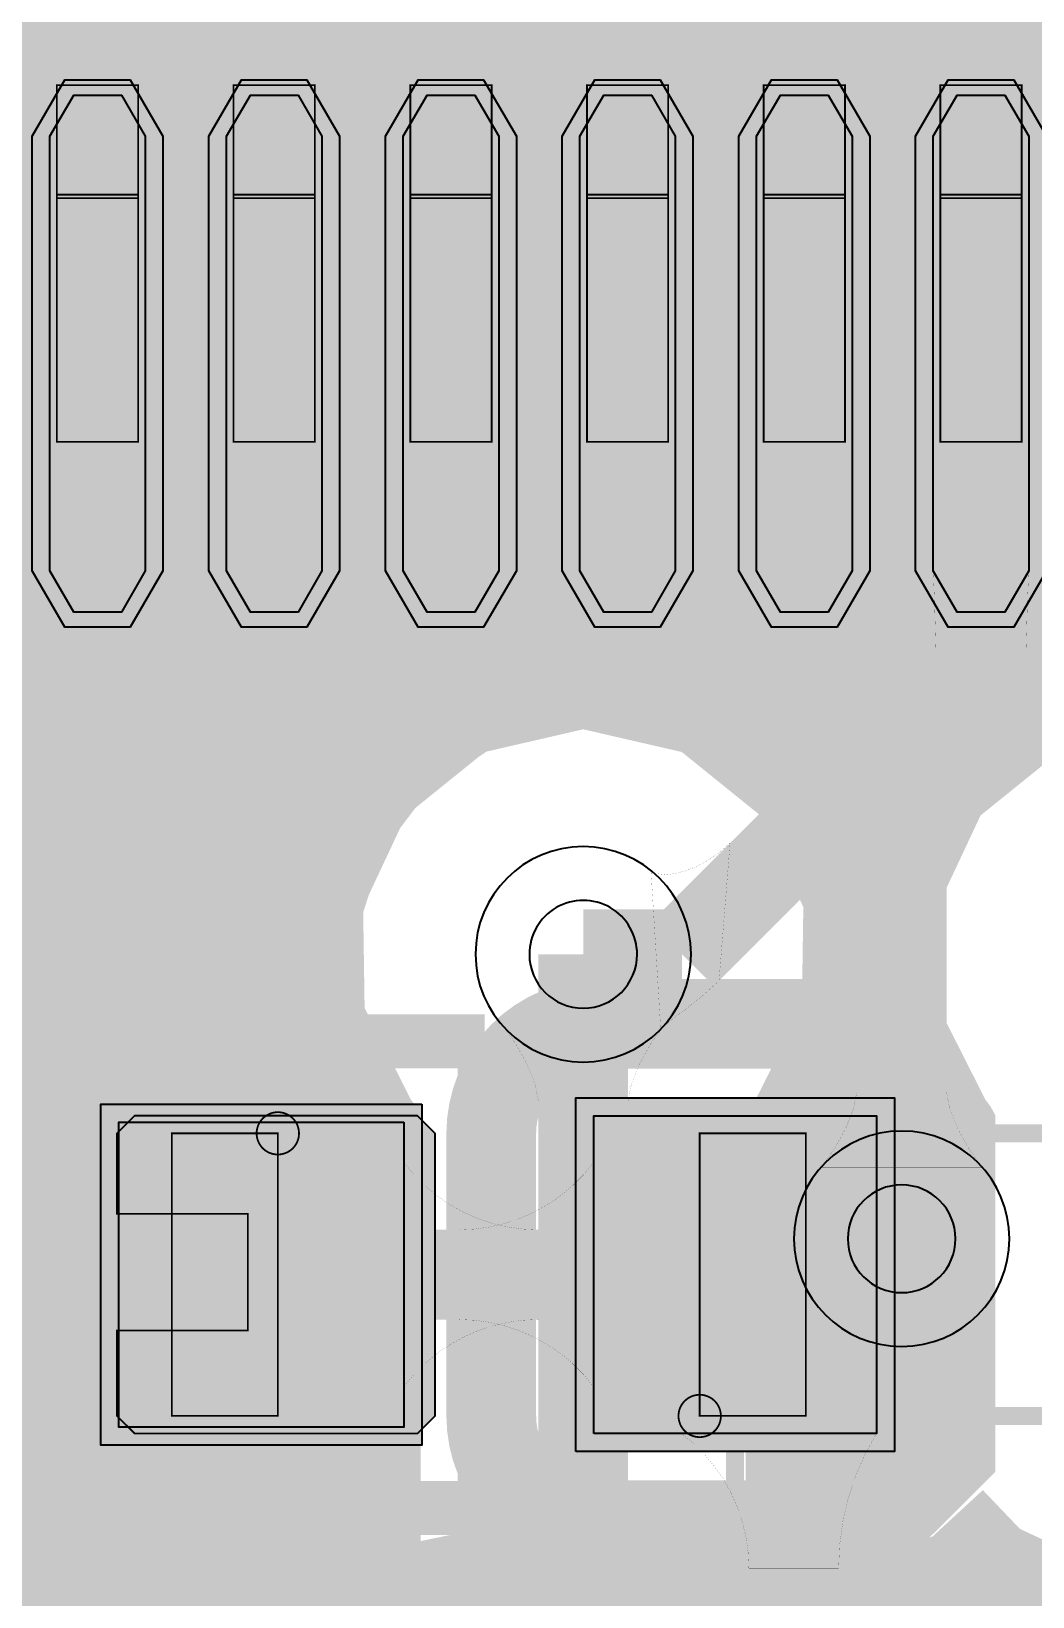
# Model space of a CAD drawing. Header units: millimetres. Extents: x -21.8 to 22.2, y -22.1 to 21.8.
# Drawn here: x -10.184 to -7.351, y -17.676 to -13.244 of the extents above; entities that cross this region are included whole.
import ezdxf

# ---------------------------------------------------------------- set-up
doc = ezdxf.new("R2010")
doc.units = ezdxf.units.MM
doc.header["$MEASUREMENT"] = 0
for name, color, linetype, true_color in [('Bottom-Layer', 7, 'Continuous', 0x0000ff), ('Component-Marking-Layer', 7, 'Continuous', 0x66ffcc), ('Component-Shape-Layer', 7, 'Continuous', 0x00cccc), ('Hole-Layer', 7, 'Continuous', 0x222222), ('Multi-Layer', 7, 'Continuous', 0xc0c0c0), ('Pin-Floating-Layer', 7, 'Continuous', 0xff99ff), ('Pin-Soldering-Layer', 7, 'Continuous', 0xcc9999), ('Top-Layer', 7, 'Continuous', 0xff0000), ('Top-Paste-Mask-Layer', 7, 'Continuous', 0x808080), ('Top-Silkscreen-Layer', 7, 'Continuous', 0xffcc00), ('Top-Solder-Mask-Layer', 7, 'Continuous', 0x800080)]:
    doc.layers.add(name, color=color, linetype=linetype, true_color=true_color)

msp = doc.modelspace()

# ---------------------------------------------------------------- hatches: boundary and pattern name
at = {"layer": 'Bottom-Layer'}
msp.add_hatch(color=256, dxfattribs=at).paths.add_polyline_path([(-20.44177454272112, -3.863837334382053), (-20.56856636380704, -4.069557370775284), (-20.651879603759205, -4.296396087304428), (-20.651879603759205, 0.3840855060443001), (-20.505077009382692, -0.0411673256476271), (-20.212868616146572, -0.38322759446007265), (-19.81577249696236, -0.5946646884301652), (-19.368850620898783, -0.6461604093542095), (-18.934073874416523, -0.5305742800134505), (-18.571729081309744, -0.26393365391516654), (-18.332059537411318, 0.11678866261644685), (-18.248298196596394, 0.558801117602235), (-18.332059537411318, 1.000813572588023), (-18.571729081309744, 1.3815358891196368), (-18.934073874416523, 1.6481765152179206), (-19.368850620898783, 1.7637626445586796), (-19.81577249696236, 1.7122669236346355), (-20.212868616146572, 1.5008298296645435), (-20.505077009382692, 1.1587695608520985), (-20.651879603759205, 0.7335167291601722), (-20.651879603759205, 2.92409058605446), (-20.505077009382692, 2.4988377543625333), (-20.212868616146572, 2.156777485550088), (-19.81577249696236, 1.9453403915799952), (-19.368850620898783, 1.8938446706559509), (-18.934073874416523, 2.00943079999671), (-18.571729081309744, 2.2760714260949935), (-18.332059537411318, 2.6567937426266073), (-18.248298196596394, 3.098806197612395), (-18.332059537411318, 3.5408186525981833), (-18.571729081309744, 3.921540969129797), (-18.934073874416523, 4.188181595228081), (-19.368850620898783, 4.303767724568841), (-19.81577249696236, 4.252272003644797), (-20.212868616146572, 4.040834909674705), (-20.505077009382692, 3.69877464086226), (-20.651879603759205, 3.273521809170332), (-20.651879603759205, 5.464095666064619), (-20.64122172717193, 5.402392849215727), (-20.62738125476251, 5.3413251059798625), (-20.62738125476251, 4.876809753619509), (-20.579399496910355, 4.697739395478792), (-20.448310896621795, 4.566650795190233), (-20.26924053848108, 4.518669037338076), (-19.909081544395757, 4.518669037338075), (-19.686997519117792, 4.452874213767269), (-19.456438912877825, 4.430670561341123), (-19.225880306637862, 4.45287421376727), (-19.003796281359893, 4.518669037338076), (-18.69443738887478, 4.518669037338075), (-18.515367030734062, 4.566650795190231), (-18.3842784304455, 4.697739395478791), (-18.336296672593345, 4.876809753619509), (-18.336296672593345, 5.186168646104622), (-18.248298196596394, 5.638811277622556), (-18.336296672593345, 6.09145390914049), (-18.336296672593345, 7.09368247518984), (-18.271018499000007, 7.203285809109213), (-18.248298196596394, 7.328816357632717), (-18.248298196596394, 9.028816357632717), (-18.294579997695585, 9.204909485493896), (-18.421463593716812, 9.335490295162238), (-18.596155163199192, 9.386809398278935), (-18.644817730567393, 9.39710479471975), (-18.69443738887478, 9.400558801117604), (-20.26924053848108, 9.400558801117604), (-20.341422944861062, 9.393209294628793), (-20.410642800266245, 9.371462417746823), (-20.56321845170925, 9.278474205689012), (-20.651879603759205, 9.123344140543214), (-20.651879603759205, 15.351686278144264), (-15.361663418098534, 20.641902463804932), (15.341706598184897, 20.641902463804932), (20.63192278384557, 15.351686278144262), (20.63192278384557, -15.351683738139181), (15.341706598184896, -20.64189992379985), (-15.361663418098535, -20.64189992379985), (-20.65187960375921, -15.35168373813918), (-20.651879603759205, -13.228168832433813), (-20.51984914820164, -13.372247241039513), (-20.33183896367793, -13.425565151130305), (-19.91841321062424, -13.425565151130305), (-19.916739502937705, -13.43694075445212), (-19.916179832359667, -13.448425196850398), (-19.916179832359667, -15.875031750063503), (-19.87925067490388, -16.060687161751925), (-19.77408533199551, -16.218078219981283), (-16.345078473981793, -19.647085077994998), (-16.187687415752436, -19.75225042090337), (-16.00203200406401, -19.789179578359157), (-8.788417576835155, -19.789179578359157), (-8.602762165146732, -19.75225042090337), (-8.445371106917374, -19.647085077995), (-6.65400458418433, -17.855718555261955), (-6.548839241275958, -17.698327497032594), (-6.511910083820168, -17.51267208534417), (-6.511910083820168, -16.31858555547328), (-6.503255613452577, -16.302868893847958), (-6.487391345986088, -16.28129984193493), (-6.353108341660361, -16.01544499183461), (-6.348725686174318, -15.717633778305805), (-6.4751274775470575, -15.447942633270655), (-6.706815117105075, -15.260775423939954), (-6.997051054102109, -15.193888747777498), (-7.287286991099144, -15.260775423939954), (-7.51897463065716, -15.447942633270655), (-7.6453764220299005, -15.717633778305805), (-7.640993766543859, -16.01544499183461), (-7.506710762218133, -16.28129984193493), (-7.490846494751641, -16.302868893847958), (-7.48219202438405, -16.31858555547328), (-7.48219202438405, -17.31172011579055), (-8.137515875031752, -17.967043966438247), (-8.13751587503175, -16.31858555547328), (-8.128861404664159, -16.302868893847958), (-8.11299713719767, -16.28129984193493), (-7.978714132871942, -16.01544499183461), (-7.974331477385902, -15.717633778305801), (-8.100733268758644, -15.447942633270651), (-8.332420908316664, -15.260775423939952), (-8.622656845313701, -15.193888747777498), (-8.912892782310738, -15.26077542393996), (-9.144580421868753, -15.447942633270666), (-9.270982213241487, -15.71763377830582), (-9.26659955775544, -16.015444991834624), (-9.132316553429703, -16.281299841934946), (-9.116452285963227, -16.302868893847954), (-9.107797815595632, -16.318585555473284), (-9.107797815595632, -18.378126008602333), (-9.192569952789592, -18.46289814579629), (-15.598278408907134, -18.46289814579629), (-17.548895097790197, -16.51228145691323), (-17.548895097790197, -15.996439351097269), (-17.320980318818517, -16.562296771418808), (-16.940588720341143, -17.03920556606878), (-16.439572306113494, -17.387231885879693), (-15.859883571330982, -17.577233826324807), (-15.250062620010544, -17.5933016182483), (-14.661172670449684, -17.434089828757497), (-14.142524288286584, -17.11293002073934), (-13.737546377531014, -16.656714437482133), (-13.480149671190425, -16.103644186816204), (-13.391887223774452, -15.500030480060964), (-13.480149671190425, -14.896416773305724), (-13.737546377531014, -14.343346522639791), (-14.142524288286584, -13.887130939382585), (-14.661172670449682, -13.565971131364428), (-15.250062620010544, -13.406759341873624), (-15.85988357133098, -13.422827133797117), (-16.439572306113494, -13.612829074242235), (-16.940588720341143, -13.960855394053144), (-17.320980318818513, -14.437764188703117), (-17.548895097790197, -15.003621609024659), (-17.548895097790197, -13.400165100330202), (-16.015633731267467, -13.400165100330202), (-15.836563373126749, -13.352183342478046), (-15.705474772838189, -13.221094742189488), (-15.657493014986033, -13.04202438404877), (-15.657493014986033, -11.34202438404877), (-15.705474772838189, -11.162954025908052), (-15.836563373126749, -11.031865425619493), (-16.015633731267467, -10.983883667767337), (-17.548895097790197, -10.983883667767337), (-17.548895097790197, -10.668021336042674), (-17.548997289661763, -10.658064203710868), (-17.549303822224317, -10.648111266192737), (-17.119201529510562, -10.833250594697285), (-16.651007788469187, -10.840943058959404), (-16.215055574413935, -10.670033082021048), (-15.876834477703115, -10.346195093365491), (-15.687152729973148, -9.91807666613437), (-15.674504692662708, -9.449990583977533), (-15.52197104394209, -9.602524232698151), (-15.52197104394209, -11.301394462788926), (-15.4850418864863, -11.487049874477348), (-15.379876543577932, -11.644440932706708), (-14.44222229743889, -12.582724829108132), (-14.432741769671402, -12.610269759485742), (-14.425265968074049, -12.643035456295385), (-14.309738173264261, -12.915535864122306), (-14.08716031398018, -13.110631328436483), (-13.801871666556888, -13.189457284129006), (-13.510703994108887, -13.136310975125792), (-13.271660208201787, -12.961779568041994), (-13.132359728456265, -12.700631104554045), (-13.120552316168945, -12.404888431517962), (-13.238590101591658, -12.133465836931673), (-13.11297840794307, -11.810483484761276), (-13.167441007190174, -11.468241285904911), (-13.387104388829155, -11.200204168770515), (-13.71197939223827, -11.07957196098703), (-13.7384487462138, -11.07553806921968), (-13.755681738911193, -11.070544345891298), (-14.145288290576582, -10.680937794225907), (-14.145288290576582, -7.061214122428246), (-14.182217448032373, -6.875558710739823), (-14.287382790940743, -6.7181676525104645), (-15.455785127745417, -5.54976531570579), (-15.613176185974776, -5.444599972797421), (-15.798831597663199, -5.407670815341631), (-15.993123810740432, -5.407670815341631), (-15.759901462603837, -5.058794661852371), (-15.66009026764787, -4.651185830366507), (-15.705732857707371, -4.234024005511369), (-15.89132226627104, -3.8576414799169996), (-16.194466366676505, -3.567450355770912), (-16.578589574434517, -3.3984633876180217), (-16.997345842167462, -3.371069549292858), (-17.40021050114392, -3.488574020235849), (-17.73857627069302, -3.736799401978438), (-17.971617926850783, -4.085796279670857), (-18.071218033807263, -4.493456742357722), (-18.02535942836432, -4.910594875894611), (-18.274230221288388, -4.661724082970545), (-18.330363062364157, -4.228868833080276), (-18.536552133199205, -3.844160332689422), (-18.865919164282733, -3.5577481785478335), (-19.275528728467293, -3.4069683120757444), (-19.71198519127152, -3.4114760034163663), (-20.11839322652961, -3.570683641683078)])
at = {"layer": 'Component-Marking-Layer'}
for points in [[(-9.54688849377699, -16.363982727965457, 1), (-9.42694945389891, -16.363982727965457, 1)], [(-9.54688849377699, -16.363982727965457, 1), (-9.42694945389891, -16.363982727965457, 1)], [(-8.353086106172213, -17.16408432816866, 1), (-8.233147066294134, -17.16408432816866, 1)], [(-8.353086106172213, -17.16408432816866, 1), (-8.233147066294134, -17.16408432816866, 1)]]:
    msp.add_hatch(color=256, dxfattribs=at).paths.add_polyline_path(points)
at = {"layer": 'Pin-Floating-Layer'}
for points in [[(-10.111963423926849, -13.716027432054865), (-10.111963423926849, -13.396037592075187), (-9.881940563881129, -13.396037592075187), (-9.881940563881129, -13.716027432054865)], [(-10.111963423926849, -13.716027432054865), (-10.111963423926849, -13.396037592075187), (-9.881940563881129, -13.396037592075187), (-9.881940563881129, -13.716027432054865)], [(-9.612090424180849, -13.716027432054865), (-9.612090424180849, -13.396037592075187), (-9.38206756413513, -13.396037592075187), (-9.38206756413513, -13.716027432054865)], [(-9.612090424180849, -13.716027432054865), (-9.612090424180849, -13.396037592075187), (-9.38206756413513, -13.396037592075187), (-9.38206756413513, -13.716027432054865)], [(-9.11196342392685, -13.716027432054865), (-9.11196342392685, -13.396037592075187), (-8.88194056388113, -13.396037592075187), (-8.88194056388113, -13.716027432054865)], [(-9.11196342392685, -13.716027432054865), (-9.11196342392685, -13.396037592075187), (-8.88194056388113, -13.396037592075187), (-8.88194056388113, -13.716027432054865)], [(-8.612090424180849, -13.716027432054865), (-8.612090424180849, -13.396037592075187), (-8.382067564135129, -13.396037592075187), (-8.382067564135129, -13.716027432054865)], [(-8.612090424180849, -13.716027432054865), (-8.612090424180849, -13.396037592075187), (-8.382067564135129, -13.396037592075187), (-8.382067564135129, -13.716027432054865)], [(-8.111963423926849, -13.716027432054865), (-8.111963423926849, -13.396037592075187), (-7.8819405638811295, -13.396037592075187), (-7.8819405638811295, -13.716027432054865)], [(-8.111963423926849, -13.716027432054865), (-8.111963423926849, -13.396037592075187), (-7.8819405638811295, -13.396037592075187), (-7.8819405638811295, -13.716027432054865)], [(-7.61209042418085, -13.716027432054865), (-7.61209042418085, -13.396037592075187), (-7.38206756413513, -13.396037592075187), (-7.38206756413513, -13.716027432054865)], [(-7.61209042418085, -13.716027432054865), (-7.61209042418085, -13.396037592075187), (-7.38206756413513, -13.396037592075187), (-7.38206756413513, -13.716027432054865)]]:
    msp.add_hatch(color=256, dxfattribs=at).paths.add_polyline_path(points)
at = {"layer": 'Pin-Soldering-Layer'}
for points in [[(-10.111963423926849, -14.406019812039625), (-10.111963423926849, -13.706019812039626), (-9.881940563881129, -13.706019812039626), (-9.881940563881129, -14.406019812039625)], [(-10.111963423926849, -14.406019812039625), (-10.111963423926849, -13.706019812039626), (-9.881940563881129, -13.706019812039626), (-9.881940563881129, -14.406019812039625)], [(-9.612090424180849, -14.406019812039625), (-9.612090424180849, -13.706019812039626), (-9.38206756413513, -13.706019812039626), (-9.38206756413513, -14.406019812039625)], [(-9.612090424180849, -14.406019812039625), (-9.612090424180849, -13.706019812039626), (-9.38206756413513, -13.706019812039626), (-9.38206756413513, -14.406019812039625)], [(-9.11196342392685, -14.406019812039625), (-9.11196342392685, -13.706019812039626), (-8.88194056388113, -13.706019812039626), (-8.88194056388113, -14.406019812039625)], [(-9.11196342392685, -14.406019812039625), (-9.11196342392685, -13.706019812039626), (-8.88194056388113, -13.706019812039626), (-8.88194056388113, -14.406019812039625)], [(-8.612090424180849, -14.406019812039625), (-8.612090424180849, -13.706019812039626), (-8.382067564135129, -13.706019812039626), (-8.382067564135129, -14.406019812039625)], [(-8.612090424180849, -14.406019812039625), (-8.612090424180849, -13.706019812039626), (-8.382067564135129, -13.706019812039626), (-8.382067564135129, -14.406019812039625)], [(-8.111963423926849, -14.406019812039625), (-8.111963423926849, -13.706019812039626), (-7.8819405638811295, -13.706019812039626), (-7.8819405638811295, -14.406019812039625)], [(-8.111963423926849, -14.406019812039625), (-8.111963423926849, -13.706019812039626), (-7.8819405638811295, -13.706019812039626), (-7.8819405638811295, -14.406019812039625)], [(-7.61209042418085, -14.406019812039625), (-7.61209042418085, -13.706019812039626), (-7.38206756413513, -13.706019812039626), (-7.38206756413513, -14.406019812039625)], [(-7.61209042418085, -14.406019812039625), (-7.61209042418085, -13.706019812039626), (-7.38206756413513, -13.706019812039626), (-7.38206756413513, -14.406019812039625)], [(-9.48702057404115, -16.364033528067058), (-9.48702057404115, -17.16403352806706), (-9.787020574041149, -17.16403352806706), (-9.787020574041149, -16.364033528067058)], [(-9.48702057404115, -16.364033528067058), (-9.48702057404115, -17.16403352806706), (-9.787020574041149, -17.16403352806706), (-9.787020574041149, -16.364033528067058)], [(-8.293014986029974, -17.16403352806706), (-8.293014986029974, -16.364033528067058), (-7.993014986029973, -16.364033528067058), (-7.993014986029973, -17.16403352806706)], [(-8.293014986029974, -17.16403352806706), (-8.293014986029974, -16.364033528067058), (-7.993014986029973, -16.364033528067058), (-7.993014986029973, -17.16403352806706)]]:
    msp.add_hatch(color=256, dxfattribs=at).paths.add_polyline_path(points)
at = {"layer": 'Top-Layer'}
for points in [[(-9.86195072390145, -14.770955041910085), (-9.929451358902721, -14.887869571275447), (-10.06445262890526, -14.887869571275447), (-10.13195326390653, -14.770955041910085), (-10.13195326390653, -13.540957581915166), (-10.06445262890526, -13.424043052549804), (-9.929451358902721, -13.424043052549804), (-9.86195072390145, -13.540957581915166)], [(-9.36207772415545, -14.770955041910085), (-9.42957835915672, -14.887869571275447), (-9.564579629159258, -14.887869571275447), (-9.63208026416053, -14.770955041910085), (-9.63208026416053, -13.540957581915166), (-9.564579629159258, -13.424043052549804), (-9.42957835915672, -13.424043052549804), (-9.36207772415545, -13.540957581915166)], [(-8.861950723901447, -14.770955041910085), (-8.929451358902718, -14.887869571275447), (-9.064452628905256, -14.887869571275447), (-9.131953263906528, -14.770955041910085), (-9.131953263906528, -13.540957581915166), (-9.064452628905256, -13.424043052549804), (-8.929451358902718, -13.424043052549804), (-8.861950723901447, -13.540957581915166)], [(-8.36207772415545, -14.770955041910085), (-8.429578359156721, -14.887869571275447), (-8.56457962915926, -14.887869571275447), (-8.63208026416053, -14.770955041910085), (-8.63208026416053, -13.540957581915166), (-8.56457962915926, -13.424043052549804), (-8.429578359156721, -13.424043052549804), (-8.36207772415545, -13.540957581915166)], [(-7.861950723901451, -14.770955041910085), (-7.929451358902721, -14.887869571275447), (-8.064452628905261, -14.887869571275447), (-8.131953263906532, -14.770955041910085), (-8.131953263906532, -13.540957581915166), (-8.064452628905261, -13.424043052549804), (-7.929451358902721, -13.424043052549804), (-7.861950723901451, -13.540957581915166)], [(-7.3620777241554505, -14.770955041910085), (-7.429578359156721, -14.887869571275447), (-7.564579629159261, -14.887869571275447), (-7.632080264160531, -14.770955041910085), (-7.632080264160531, -13.540957581915166), (-7.564579629159261, -13.424043052549804), (-7.429578359156721, -13.424043052549804), (-7.3620777241554505, -13.540957581915166)], [(-10.24701549403099, -15.19599299849789), (-9.997025662212144, -15.264097022691566), (-9.74701549403099, -15.196067691295324), (-9.497005325849836, -15.264097022691566), (-9.24701549403099, -15.19599299849789), (-9.078516910975994, -15.257304898432258), (-8.89923499869851, -15.254318680886078), (-9.079341930721743, -15.376202254519654), (-9.210334234982527, -15.54979697998377), (-9.278124220708648, -15.756433448981294), (-9.27542135001887, -15.973888747777497), (-9.936893573787149, -15.973888747777497), (-10.161930312221152, -16.053419990039178), (-10.287020574041149, -16.25669118460079), (-10.379791567765919, -16.082965900762524), (-10.550386344240707, -15.984556786545982), (-10.554024107671806, -15.96796785831547), (-10.555245110490223, -15.951028702057405), (-10.555245110490223, -15.26065466570709), (-10.395829627353118, -15.253591120501103)], [(-9.130416560833124, -16.33202946405893), (-9.130416560833124, -17.196037592075186), (-9.93689357378715, -17.196037592075186), (-9.93689357378715, -16.33202946405893)], [(-8.593040386080775, -17.214033528067056), (-8.593040386080775, -16.31403352806706), (-7.793040386080773, -16.31403352806706), (-7.793040386080773, -17.214033528067056)], [(-9.936893573787149, -17.55417830835662), (-9.130416560833122, -17.55417830835662), (-8.98838606266723, -17.524811237991837), (-8.869648194710438, -17.44152614962581), (-8.745995285029428, -17.5378692449764), (-8.593040386080775, -17.572174244348492), (-7.793040386080773, -17.57217424434849), (-7.622421737321332, -17.528920887854774), (-7.493014986029972, -17.409608403710465), (-7.402233012632558, -17.504691335567433), (-7.28325801197772, -17.560611634597638), (-7.279419452833786, -17.577633068762324), (-7.278130556261114, -17.595034290068583), (-7.278130556261112, -17.96553785443248), (-7.366938474314385, -17.927347287086562), (-7.462725425450851, -17.91430022860046), (-8.692722885445772, -17.91430022860046), (-8.871793243586488, -17.962281986452616), (-9.002881843875047, -18.093370586741173), (-9.050863601727205, -18.27244094488189), (-9.050863601727205, -20.027896875793754), (-9.643573787147577, -20.027896875793754), (-9.643573787147577, -18.27244094488189), (-9.691555544999733, -18.093370586741173), (-9.822644145288292, -17.962281986452616), (-10.001714503429008, -17.91430022860046), (-10.56164774949768, -17.91430022860046), (-10.56332145718422, -17.902924625278644), (-10.563881127762258, -17.891440182880366), (-10.563881127762258, -17.57703835407671), (-10.562817439495271, -17.561222744312047), (-10.559645533621865, -17.545692001957363), (-10.383122016498692, -17.448497071288735), (-10.287020574041149, -17.271375871533326), (-10.161930312221152, -17.47464706609494)]]:
    msp.add_hatch(color=256, dxfattribs=at).paths.add_polyline_path(points)
at = {"layer": 'Top-Paste-Mask-Layer'}
for points in [[(-9.86195072390145, -14.770955041910085), (-9.929451358902721, -14.887869571275447), (-10.06445262890526, -14.887869571275447), (-10.13195326390653, -14.770955041910085), (-10.13195326390653, -13.540957581915166), (-10.06445262890526, -13.424043052549804), (-9.929451358902721, -13.424043052549804), (-9.86195072390145, -13.540957581915166)], [(-9.36207772415545, -14.770955041910085), (-9.42957835915672, -14.887869571275447), (-9.564579629159258, -14.887869571275447), (-9.63208026416053, -14.770955041910085), (-9.63208026416053, -13.540957581915166), (-9.564579629159258, -13.424043052549804), (-9.42957835915672, -13.424043052549804), (-9.36207772415545, -13.540957581915166)], [(-8.861950723901447, -14.770955041910085), (-8.929451358902718, -14.887869571275447), (-9.064452628905256, -14.887869571275447), (-9.131953263906528, -14.770955041910085), (-9.131953263906528, -13.540957581915166), (-9.064452628905256, -13.424043052549804), (-8.929451358902718, -13.424043052549804), (-8.861950723901447, -13.540957581915166)], [(-8.36207772415545, -14.770955041910085), (-8.429578359156721, -14.887869571275447), (-8.56457962915926, -14.887869571275447), (-8.63208026416053, -14.770955041910085), (-8.63208026416053, -13.540957581915166), (-8.56457962915926, -13.424043052549804), (-8.429578359156721, -13.424043052549804), (-8.36207772415545, -13.540957581915166)], [(-7.861950723901451, -14.770955041910085), (-7.929451358902721, -14.887869571275447), (-8.064452628905261, -14.887869571275447), (-8.131953263906532, -14.770955041910085), (-8.131953263906532, -13.540957581915166), (-8.064452628905261, -13.424043052549804), (-7.929451358902721, -13.424043052549804), (-7.861950723901451, -13.540957581915166)], [(-7.3620777241554505, -14.770955041910085), (-7.429578359156721, -14.887869571275447), (-7.564579629159261, -14.887869571275447), (-7.632080264160531, -14.770955041910085), (-7.632080264160531, -13.540957581915166), (-7.564579629159261, -13.424043052549804), (-7.429578359156721, -13.424043052549804), (-7.3620777241554505, -13.540957581915166)], [(-9.09199898399797, -16.314046228092458), (-9.042011684023368, -16.36405892811786), (-9.042011684023368, -17.164058928117857), (-9.09199898399797, -17.214046228092457), (-9.89199898399797, -17.214046228092457), (-9.942011684023369, -17.164058928117857), (-9.942011684023369, -16.92202184404369), (-9.57200914401829, -16.92202184404369), (-9.57200914401829, -16.59202438404877), (-9.942011684023369, -16.59202438404877), (-9.942011684023369, -16.36405892811786), (-9.89199898399797, -16.314046228092458)], [(-9.09199898399797, -16.314046228092458), (-9.042011684023368, -16.36405892811786), (-9.042011684023368, -17.164058928117857), (-9.09199898399797, -17.214046228092457), (-9.89199898399797, -17.214046228092457), (-9.942011684023369, -17.164058928117857), (-9.942011684023369, -16.92202184404369), (-9.57200914401829, -16.92202184404369), (-9.57200914401829, -16.59202438404877), (-9.942011684023369, -16.59202438404877), (-9.942011684023369, -16.36405892811786), (-9.89199898399797, -16.314046228092458)], [(-8.593040386080775, -17.214033528067056), (-8.593040386080775, -16.31403352806706), (-7.793040386080773, -16.31403352806706), (-7.793040386080773, -17.214033528067056)]]:
    msp.add_hatch(color=256, dxfattribs=at).paths.add_polyline_path(points)
at = {"layer": 'Top-Solder-Mask-Layer'}
for points in [[(-9.81193802387605, -14.770955041910085), (-9.90444500889002, -14.931181840009295), (-10.089458978917959, -14.931181840009295), (-10.18196596393193, -14.770955041910085), (-10.18196596393193, -13.540957581915166), (-10.089458978917959, -13.380730783815956), (-9.90444500889002, -13.380730783815956), (-9.81193802387605, -13.540957581915166)], [(-9.31206502413005, -14.770955041910085), (-9.40457200914402, -14.931181840009295), (-9.589585979171959, -14.931181840009295), (-9.68209296418593, -14.770955041910085), (-9.68209296418593, -13.540957581915166), (-9.589585979171959, -13.380730783815956), (-9.40457200914402, -13.380730783815956), (-9.31206502413005, -13.540957581915166)], [(-8.811938023876047, -14.770955041910085), (-8.904445008890018, -14.931181840009295), (-9.089458978917957, -14.931181840009295), (-9.181965963931928, -14.770955041910085), (-9.181965963931928, -13.540957581915166), (-9.089458978917957, -13.380730783815956), (-8.904445008890018, -13.380730783815956), (-8.811938023876047, -13.540957581915166)], [(-8.31206502413005, -14.770955041910085), (-8.40457200914402, -14.931181840009295), (-8.589585979171959, -14.931181840009295), (-8.68209296418593, -14.770955041910085), (-8.68209296418593, -13.540957581915166), (-8.589585979171959, -13.380730783815956), (-8.40457200914402, -13.380730783815956), (-8.31206502413005, -13.540957581915166)], [(-7.811938023876051, -14.770955041910085), (-7.904445008890021, -14.931181840009295), (-8.08945897891796, -14.931181840009295), (-8.181965963931932, -14.770955041910085), (-8.181965963931932, -13.540957581915166), (-8.08945897891796, -13.380730783815956), (-7.904445008890021, -13.380730783815956), (-7.811938023876051, -13.540957581915166)], [(-7.31206502413005, -14.770955041910085), (-7.404572009144021, -14.931181840009295), (-7.589585979171961, -14.931181840009295), (-7.682092964185931, -14.770955041910085), (-7.682092964185931, -13.540957581915166), (-7.589585979171961, -13.380730783815956), (-7.404572009144021, -13.380730783815956), (-7.31206502413005, -13.540957581915166)], [(-8.643840487680976, -17.26483362966726), (-8.643840487680976, -16.263233426466854), (-7.7422402844805704, -16.263233426466854), (-7.7422402844805704, -17.26483362966726)], [(-9.07961645923292, -16.281229362458728), (-9.07961645923292, -17.246837693675392), (-9.987693675387355, -17.246837693675392), (-9.987693675387355, -16.281229362458728)]]:
    msp.add_hatch(color=256, dxfattribs=at).paths.add_polyline_path(points)

# ---------------------------------------------------------------- linework, layer by layer
at = {"layer": 'Bottom-Layer'}
for points, const_width in [([(-7.3179578359156725, -14.785572771145542), (-7.721615443230887, -15.189230378460758)], 0.25400050800101603), ([(-3.645610871221743, -14.785572771145542), (-7.3179578359156725, -14.785572771145542)], 0.25400050800101603), ([(-7.721615443230887, -15.189230378460758), (-7.721615443230887, -16.66243332486665)], 0.25400050800101603), ([(-7.287286991099144, -15.260775423939954), (-7.51897463065716, -15.447942633270655), (-7.6453764220299005, -15.717633778305805), (-7.640993766543859, -16.01544499183461), (-7.506710762218133, -16.28129984193493), (-7.490846494751641, -16.302868893847958), (-7.48219202438405, -16.31858555547328), (-7.48219202438405, -17.31172011579055), (-8.137515875031752, -17.967043966438247), (-8.13751587503175, -16.31858555547328), (-8.128861404664159, -16.302868893847958), (-8.11299713719767, -16.28129984193493), (-7.978714132871942, -16.01544499183461), (-7.974331477385902, -15.717633778305801), (-8.100733268758644, -15.447942633270651), (-8.332420908316664, -15.260775423939952), (-8.622656845313701, -15.193888747777498), (-8.912892782310738, -15.26077542393996), (-9.144580421868753, -15.447942633270666), (-9.270982213241487, -15.71763377830582), (-9.26659955775544, -16.015444991834624), (-9.132316553429703, -16.281299841934946), (-9.116452285963227, -16.302868893847954), (-9.107797815595632, -16.318585555473284), (-9.107797815595632, -18.378126008602333)], 0.05080010160020321), ([(-8.622656845313692, -18.579077978155958), (-8.622656845313692, -15.857030734061471)], 0.25400050800101603), ([(-8.788417576835155, -19.304038608077217), (-6.997051054102109, -17.51267208534417)], 0.25400050800101603)]:
    msp.add_lwpolyline(points, dxfattribs=dict(at, const_width=const_width))
at = {"layer": 'Bottom-Layer', "const_width": 0.00025400050800101603}
for points in [[(-8.495656591313184, -16.27227100055965), (-8.7496570993142, -16.27227100055965), (-8.758401299966666, -16.22632520621399), (-8.781454192595886, -16.1687545571505), (-8.814046213209615, -16.10956690754114), (-8.851407797815598, -16.058770111557866), (-8.393905892811787, -16.058770111557866), (-8.43126747741777, -16.10956690754114), (-8.463859498031498, -16.1687545571505), (-8.48691239066072, -16.22632520621399)], [(-7.848615697231395, -16.247193058368477), (-7.594615189230379, -16.247193058368477), (-7.585870988577915, -16.293138852714137), (-7.562818095948693, -16.350709501777622), (-7.530226075334965, -16.409897151386982), (-7.492864490728983, -16.460693947370256), (-7.950366395732792, -16.460693947370256), (-7.913004811126809, -16.409897151386982), (-7.880412790513081, -16.350709501777622), (-7.8573598978838595, -16.293138852714137)]]:
    msp.add_lwpolyline(points, close=True, dxfattribs=at)
at = {"layer": 'Component-Marking-Layer', "const_width": 0.005080010160020321}
for points in [[(-9.54688849377699, -16.363982727965457, 1), (-9.42694945389891, -16.363982727965457, 1)], [(-9.54688849377699, -16.363982727965457, 1), (-9.42694945389891, -16.363982727965457, 1)], [(-8.353086106172213, -17.16408432816866, 1), (-8.233147066294134, -17.16408432816866, 1)], [(-8.353086106172213, -17.16408432816866, 1), (-8.233147066294134, -17.16408432816866, 1)]]:
    msp.add_lwpolyline(points, format="xyb", close=True, dxfattribs=at)
at = {"layer": 'Component-Shape-Layer', "const_width": 0.05080010160020321}
for points in [[(-11.24701549403099, -13.406019812039625), (-11.24701549403099, -6.4060198120396254), (-4.247015494030989, -6.4060198120396254), (-4.247015494030989, -13.406019812039625)], [(-11.24701549403099, -13.406019812039625), (-11.24701549403099, -6.4060198120396254), (-4.247015494030989, -6.4060198120396254), (-4.247015494030989, -13.406019812039625)], [(-9.48702057404115, -16.364033528067058), (-9.48702057404115, -17.16403352806706), (-11.08702057404115, -17.16403352806706), (-11.08702057404115, -16.364033528067058)], [(-9.48702057404115, -16.364033528067058), (-9.48702057404115, -17.16403352806706), (-11.08702057404115, -17.16403352806706), (-11.08702057404115, -16.364033528067058)], [(-8.293014986029974, -17.16403352806706), (-8.293014986029974, -16.364033528067058), (-6.693014986029973, -16.364033528067058), (-6.693014986029973, -17.16403352806706)], [(-8.293014986029974, -17.16403352806706), (-8.293014986029974, -16.364033528067058), (-6.693014986029973, -16.364033528067058), (-6.693014986029973, -17.16403352806706)]]:
    msp.add_lwpolyline(points, close=True, dxfattribs=at)
at = {"layer": 'Hole-Layer'}
msp.add_lwpolyline([(-8.77515621031242, -15.857030733981262, 1), (-8.470157480314963, -15.85703073416262), (-8.470157480314963, -15.857030734141679, 1), (-8.77515621031242, -15.85703073396032)], format="xyb", dxfattribs=at)
msp.add_lwpolyline([(-7.874114808229617, -16.66243332486665, 1), (-7.569116078232157, -16.66243332486665, 1)], format="xyb", close=True, dxfattribs=at)
at = {"layer": 'Multi-Layer'}
msp.add_lwpolyline([(-8.927658115316232, -15.857030733861743, 1), (-8.317655575311152, -15.85703073442548), (-8.317655575311152, -15.857030734261198, 1), (-8.927658115316232, -15.85703073369746)], format="xyb", dxfattribs=at)
msp.add_lwpolyline([(-8.026616713233427, -16.66243332486665, 1), (-7.416614173228346, -16.66243332486665, 1)], format="xyb", close=True, dxfattribs=at)
at = {"layer": 'Pin-Floating-Layer', "const_width": 0.005080010160020321}
for points in [[(-10.111963423926849, -13.716027432054865), (-10.111963423926849, -13.396037592075187), (-9.881940563881129, -13.396037592075187), (-9.881940563881129, -13.716027432054865)], [(-10.111963423926849, -13.716027432054865), (-10.111963423926849, -13.396037592075187), (-9.881940563881129, -13.396037592075187), (-9.881940563881129, -13.716027432054865)], [(-9.612090424180849, -13.716027432054865), (-9.612090424180849, -13.396037592075187), (-9.38206756413513, -13.396037592075187), (-9.38206756413513, -13.716027432054865)], [(-9.612090424180849, -13.716027432054865), (-9.612090424180849, -13.396037592075187), (-9.38206756413513, -13.396037592075187), (-9.38206756413513, -13.716027432054865)], [(-9.11196342392685, -13.716027432054865), (-9.11196342392685, -13.396037592075187), (-8.88194056388113, -13.396037592075187), (-8.88194056388113, -13.716027432054865)], [(-9.11196342392685, -13.716027432054865), (-9.11196342392685, -13.396037592075187), (-8.88194056388113, -13.396037592075187), (-8.88194056388113, -13.716027432054865)], [(-8.612090424180849, -13.716027432054865), (-8.612090424180849, -13.396037592075187), (-8.382067564135129, -13.396037592075187), (-8.382067564135129, -13.716027432054865)], [(-8.612090424180849, -13.716027432054865), (-8.612090424180849, -13.396037592075187), (-8.382067564135129, -13.396037592075187), (-8.382067564135129, -13.716027432054865)], [(-8.111963423926849, -13.716027432054865), (-8.111963423926849, -13.396037592075187), (-7.8819405638811295, -13.396037592075187), (-7.8819405638811295, -13.716027432054865)], [(-8.111963423926849, -13.716027432054865), (-8.111963423926849, -13.396037592075187), (-7.8819405638811295, -13.396037592075187), (-7.8819405638811295, -13.716027432054865)], [(-7.61209042418085, -13.716027432054865), (-7.61209042418085, -13.396037592075187), (-7.38206756413513, -13.396037592075187), (-7.38206756413513, -13.716027432054865)], [(-7.61209042418085, -13.716027432054865), (-7.61209042418085, -13.396037592075187), (-7.38206756413513, -13.396037592075187), (-7.38206756413513, -13.716027432054865)]]:
    msp.add_lwpolyline(points, close=True, dxfattribs=at)
at = {"layer": 'Pin-Soldering-Layer', "const_width": 0.005080010160020321}
for points in [[(-10.111963423926849, -14.406019812039625), (-10.111963423926849, -13.706019812039626), (-9.881940563881129, -13.706019812039626), (-9.881940563881129, -14.406019812039625)], [(-10.111963423926849, -14.406019812039625), (-10.111963423926849, -13.706019812039626), (-9.881940563881129, -13.706019812039626), (-9.881940563881129, -14.406019812039625)], [(-9.612090424180849, -14.406019812039625), (-9.612090424180849, -13.706019812039626), (-9.38206756413513, -13.706019812039626), (-9.38206756413513, -14.406019812039625)], [(-9.612090424180849, -14.406019812039625), (-9.612090424180849, -13.706019812039626), (-9.38206756413513, -13.706019812039626), (-9.38206756413513, -14.406019812039625)], [(-9.11196342392685, -14.406019812039625), (-9.11196342392685, -13.706019812039626), (-8.88194056388113, -13.706019812039626), (-8.88194056388113, -14.406019812039625)], [(-9.11196342392685, -14.406019812039625), (-9.11196342392685, -13.706019812039626), (-8.88194056388113, -13.706019812039626), (-8.88194056388113, -14.406019812039625)], [(-8.612090424180849, -14.406019812039625), (-8.612090424180849, -13.706019812039626), (-8.382067564135129, -13.706019812039626), (-8.382067564135129, -14.406019812039625)], [(-8.612090424180849, -14.406019812039625), (-8.612090424180849, -13.706019812039626), (-8.382067564135129, -13.706019812039626), (-8.382067564135129, -14.406019812039625)], [(-8.111963423926849, -14.406019812039625), (-8.111963423926849, -13.706019812039626), (-7.8819405638811295, -13.706019812039626), (-7.8819405638811295, -14.406019812039625)], [(-8.111963423926849, -14.406019812039625), (-8.111963423926849, -13.706019812039626), (-7.8819405638811295, -13.706019812039626), (-7.8819405638811295, -14.406019812039625)], [(-7.61209042418085, -14.406019812039625), (-7.61209042418085, -13.706019812039626), (-7.38206756413513, -13.706019812039626), (-7.38206756413513, -14.406019812039625)], [(-7.61209042418085, -14.406019812039625), (-7.61209042418085, -13.706019812039626), (-7.38206756413513, -13.706019812039626), (-7.38206756413513, -14.406019812039625)], [(-9.48702057404115, -16.364033528067058), (-9.48702057404115, -17.16403352806706), (-9.787020574041149, -17.16403352806706), (-9.787020574041149, -16.364033528067058)], [(-9.48702057404115, -16.364033528067058), (-9.48702057404115, -17.16403352806706), (-9.787020574041149, -17.16403352806706), (-9.787020574041149, -16.364033528067058)], [(-8.293014986029974, -17.16403352806706), (-8.293014986029974, -16.364033528067058), (-7.993014986029973, -16.364033528067058), (-7.993014986029973, -17.16403352806706)], [(-8.293014986029974, -17.16403352806706), (-8.293014986029974, -16.364033528067058), (-7.993014986029973, -16.364033528067058), (-7.993014986029973, -17.16403352806706)]]:
    msp.add_lwpolyline(points, close=True, dxfattribs=at)
at = {"layer": 'Top-Layer'}
for points in [[(-9.86195072390145, -14.770955041910085), (-9.929451358902721, -14.887869571275447), (-10.06445262890526, -14.887869571275447), (-10.13195326390653, -14.770955041910085), (-10.13195326390653, -13.540957581915166), (-10.06445262890526, -13.424043052549804), (-9.929451358902721, -13.424043052549804), (-9.86195072390145, -13.540957581915166)], [(-9.36207772415545, -14.770955041910085), (-9.42957835915672, -14.887869571275447), (-9.564579629159258, -14.887869571275447), (-9.63208026416053, -14.770955041910085), (-9.63208026416053, -13.540957581915166), (-9.564579629159258, -13.424043052549804), (-9.42957835915672, -13.424043052549804), (-9.36207772415545, -13.540957581915166)], [(-8.861950723901447, -14.770955041910085), (-8.929451358902718, -14.887869571275447), (-9.064452628905256, -14.887869571275447), (-9.131953263906528, -14.770955041910085), (-9.131953263906528, -13.540957581915166), (-9.064452628905256, -13.424043052549804), (-8.929451358902718, -13.424043052549804), (-8.861950723901447, -13.540957581915166)], [(-8.36207772415545, -14.770955041910085), (-8.429578359156721, -14.887869571275447), (-8.56457962915926, -14.887869571275447), (-8.63208026416053, -14.770955041910085), (-8.63208026416053, -13.540957581915166), (-8.56457962915926, -13.424043052549804), (-8.429578359156721, -13.424043052549804), (-8.36207772415545, -13.540957581915166)], [(-7.861950723901451, -14.770955041910085), (-7.929451358902721, -14.887869571275447), (-8.064452628905261, -14.887869571275447), (-8.131953263906532, -14.770955041910085), (-8.131953263906532, -13.540957581915166), (-8.064452628905261, -13.424043052549804), (-7.929451358902721, -13.424043052549804), (-7.861950723901451, -13.540957581915166)], [(-7.3620777241554505, -14.770955041910085), (-7.429578359156721, -14.887869571275447), (-7.564579629159261, -14.887869571275447), (-7.632080264160531, -14.770955041910085), (-7.632080264160531, -13.540957581915166), (-7.564579629159261, -13.424043052549804), (-7.429578359156721, -13.424043052549804), (-7.3620777241554505, -13.540957581915166)], [(-9.130416560833124, -16.33202946405893), (-9.130416560833124, -17.196037592075186), (-9.93689357378715, -17.196037592075186), (-9.93689357378715, -16.33202946405893)], [(-8.593040386080775, -17.214033528067056), (-8.593040386080775, -16.31403352806706), (-7.793040386080773, -16.31403352806706), (-7.793040386080773, -17.214033528067056)]]:
    msp.add_lwpolyline(points, close=True, dxfattribs=at)
for points, const_width in [([(-7.49707899415799, -14.155956311912627), (-7.49707899415799, -15.011369062738128)], 0.25400050800101603), ([(-7.49707899415799, -15.011369062738128), (-8.342740665481333, -15.857030734061471)], 0.25400050800101603), ([(-8.342740665481333, -15.857030734061471), (-8.622656845313692, -15.857030734061471)], 0.25400050800101603), ([(-9.533655067310136, -16.76403352806706), (-9.533655067310137, -16.075488950977903)], 0.05080010160020321), ([(-7.721615443230887, -16.66243332486665), (-7.823215646431294, -16.76403352806706)], 0.25400050800101603), ([(-9.533655067310136, -16.76403352806706), (-8.193040386080773, -16.76403352806706)], 0.25400050800101603), ([(-8.026924053848107, -16.93014986029972), (-8.193040386080773, -16.76403352806706)], 0.25400050800101603), ([(-7.823215646431294, -16.76403352806706), (-8.193040386080773, -16.76403352806706)], 0.25400050800101603), ([(-9.533655067310136, -16.76403352806706), (-9.533655067310137, -17.452578105156213)], 0.05080010160020321), ([(-8.193040386080773, -16.76403352806706), (-8.193040386080773, -17.470574041148083)], 0.05080010160020321), ([(-8.026924053848107, -19.17703835407671), (-8.026924053848107, -16.93014986029972)], 0.25400050800101603), ([(-10.287020574041149, -17.271375871533326), (-10.161930312221152, -17.47464706609494), (-9.936893573787149, -17.55417830835662), (-9.130416560833122, -17.55417830835662), (-8.98838606266723, -17.524811237991837), (-8.869648194710438, -17.44152614962581), (-8.745995285029428, -17.5378692449764), (-8.593040386080775, -17.572174244348492), (-7.793040386080773, -17.57217424434849), (-7.622421737321332, -17.528920887854774), (-7.493014986029972, -17.409608403710465), (-7.402233012632558, -17.504691335567433), (-7.28325801197772, -17.560611634597638), (-7.279419452833786, -17.577633068762324), (-7.278130556261114, -17.595034290068583), (-7.278130556261112, -17.96553785443248)], 0.05080010160020321)]:
    msp.add_lwpolyline(points, dxfattribs=dict(at, const_width=const_width))
for points, const_width in [([(-7.370078740157481, -15.011369062738128), (-7.624079248158497, -15.011369062738128), (-7.628079756159514, -14.87314098331331), (-7.632080264160531, -14.770955041910085), (-7.3620777241554505, -14.770955041910085), (-7.3660782321564655, -14.87314098331331)], 0.00025400050800101603), ([(-10.24701549403099, -15.19599299849789), (-9.997025662212144, -15.264097022691566), (-9.74701549403099, -15.196067691295324), (-9.497005325849836, -15.264097022691566), (-9.24701549403099, -15.19599299849789), (-9.078516910975994, -15.257304898432258), (-8.89923499869851, -15.254318680886078), (-9.079341930721743, -15.376202254519654), (-9.210334234982527, -15.54979697998377), (-9.278124220708648, -15.756433448981294), (-9.27542135001887, -15.973888747777497), (-9.936893573787149, -15.973888747777497), (-10.161930312221152, -16.053419990039178), (-10.287020574041149, -16.25669118460079), (-10.379791567765919, -16.082965900762524), (-10.550386344240707, -15.984556786545982), (-10.554024107671806, -15.96796785831547), (-10.555245110490223, -15.951028702057405), (-10.555245110490223, -15.26065466570709), (-10.395829627353118, -15.253591120501103)], 0.05080010160020321), ([(-8.207062421002696, -15.541747007950487), (-8.238363151880314, -15.932258702092799), (-8.285440828836684, -15.97478232498195), (-8.332370725554258, -16.01176849323249), (-8.373569274567993, -16.043211289981304), (-8.40345290841286, -16.069104798365284), (-8.430879609353235, -15.619865672404977), (-8.412635969931484, -15.628798222498993), (-8.388988470227444, -15.63147321002227), (-8.361248539079112, -15.628348361524344), (-8.330727605324473, -15.61988140355475), (-8.298737097801519, -15.60653006266303), (-8.266588445348244, -15.58875206539872), (-8.23559307680264, -15.567005138311362)], 0.00025400050800101603)]:
    msp.add_lwpolyline(points, close=True, dxfattribs=dict(at, const_width=const_width))
at = {"layer": 'Top-Layer', "const_width": 0.00025400050800101603}
for points in [[(-8.7494157988316, -16.63703327406655), (-8.7494157988316, -16.891033782067566, 0.236), (-9.130416560833124, -17.08153416306833), (-9.130416560833124, -16.44653289306579, 0.236)], [(-8.974041148082298, -16.891033782067566), (-8.974041148082298, -16.63703327406655, 0.236), (-8.593040386080775, -16.44653289306579), (-8.593040386080775, -17.08153416306833, 0.236)], [(-7.8999237998476, -17.595034290068583), (-8.153924307848616, -17.595034290068583, 0.236), (-8.344424688849378, -17.214033528067056), (-7.793040386080773, -17.214033528067056, 0.138)]]:
    msp.add_lwpolyline(points, format="xyb", close=True, dxfattribs=at)
at = {"layer": 'Top-Paste-Mask-Layer'}
for points in [[(-9.86195072390145, -14.770955041910085), (-9.929451358902721, -14.887869571275447), (-10.06445262890526, -14.887869571275447), (-10.13195326390653, -14.770955041910085), (-10.13195326390653, -13.540957581915166), (-10.06445262890526, -13.424043052549804), (-9.929451358902721, -13.424043052549804), (-9.86195072390145, -13.540957581915166)], [(-9.36207772415545, -14.770955041910085), (-9.42957835915672, -14.887869571275447), (-9.564579629159258, -14.887869571275447), (-9.63208026416053, -14.770955041910085), (-9.63208026416053, -13.540957581915166), (-9.564579629159258, -13.424043052549804), (-9.42957835915672, -13.424043052549804), (-9.36207772415545, -13.540957581915166)], [(-8.861950723901447, -14.770955041910085), (-8.929451358902718, -14.887869571275447), (-9.064452628905256, -14.887869571275447), (-9.131953263906528, -14.770955041910085), (-9.131953263906528, -13.540957581915166), (-9.064452628905256, -13.424043052549804), (-8.929451358902718, -13.424043052549804), (-8.861950723901447, -13.540957581915166)], [(-8.36207772415545, -14.770955041910085), (-8.429578359156721, -14.887869571275447), (-8.56457962915926, -14.887869571275447), (-8.63208026416053, -14.770955041910085), (-8.63208026416053, -13.540957581915166), (-8.56457962915926, -13.424043052549804), (-8.429578359156721, -13.424043052549804), (-8.36207772415545, -13.540957581915166)], [(-7.861950723901451, -14.770955041910085), (-7.929451358902721, -14.887869571275447), (-8.064452628905261, -14.887869571275447), (-8.131953263906532, -14.770955041910085), (-8.131953263906532, -13.540957581915166), (-8.064452628905261, -13.424043052549804), (-7.929451358902721, -13.424043052549804), (-7.861950723901451, -13.540957581915166)], [(-7.3620777241554505, -14.770955041910085), (-7.429578359156721, -14.887869571275447), (-7.564579629159261, -14.887869571275447), (-7.632080264160531, -14.770955041910085), (-7.632080264160531, -13.540957581915166), (-7.564579629159261, -13.424043052549804), (-7.429578359156721, -13.424043052549804), (-7.3620777241554505, -13.540957581915166)], [(-8.593040386080775, -17.214033528067056), (-8.593040386080775, -16.31403352806706), (-7.793040386080773, -16.31403352806706), (-7.793040386080773, -17.214033528067056)]]:
    msp.add_lwpolyline(points, close=True, dxfattribs=at)
at = {"layer": 'Top-Paste-Mask-Layer', "const_width": 0.005080010160020321}
msp.add_lwpolyline([(-9.09199898399797, -16.314046228092458), (-9.042011684023368, -16.36405892811786), (-9.042011684023368, -17.164058928117857), (-9.09199898399797, -17.214046228092457), (-9.89199898399797, -17.214046228092457), (-9.942011684023369, -17.164058928117857), (-9.942011684023369, -16.92202184404369), (-9.57200914401829, -16.92202184404369), (-9.57200914401829, -16.59202438404877), (-9.942011684023369, -16.59202438404877), (-9.942011684023369, -16.36405892811786), (-9.89199898399797, -16.314046228092458)], close=True, dxfattribs=at)
msp.add_lwpolyline([(-9.09199898399797, -16.314046228092458), (-9.042011684023368, -16.36405892811786), (-9.042011684023368, -17.164058928117857), (-9.09199898399797, -17.214046228092457), (-9.89199898399797, -17.214046228092457), (-9.942011684023369, -17.164058928117857), (-9.942011684023369, -16.92202184404369), (-9.57200914401829, -16.92202184404369), (-9.57200914401829, -16.59202438404877), (-9.942011684023369, -16.59202438404877), (-9.942011684023369, -16.36405892811786), (-9.89199898399797, -16.314046228092458)], close=True, dxfattribs=at)
at = {"layer": 'Top-Silkscreen-Layer'}
for points, const_width in [([(-4.432308864617729, -13.233426466852936), (-11.08712217424435, -13.233426466852936)], 0.2), ([(-4.432308864617729, -13.233426466852936), (-11.08712217424435, -13.233426466852936)], 0.2), ([(-7.7732029464058945, -16.053924307848618), (-8.573177546355094, -16.053924307848618)], 0.25400050800101603), ([(-7.7732029464058945, -16.053924307848618), (-8.573177546355094, -16.053924307848618)], 0.25400050800101603), ([(-9.860807721615446, -16.103429006858015), (-8.90193040386081, -16.103429006858015)], 0.15240030480060962), ([(-9.860807721615446, -16.103429006858015), (-8.90193040386081, -16.103429006858015)], 0.15240030480060962), ([(-8.90193040386081, -16.103429006858015), (-8.90193040386081, -17.4246380492761)], 0.15240030480060962), ([(-8.90193040386081, -16.103429006858015), (-8.90193040386081, -17.4246380492761)], 0.15240030480060962), ([(-8.882931165862333, -17.163779527559058), (-8.882931165862333, -16.36372872745746)], 0.25400050800101603), ([(-8.882931165862333, -17.163779527559058), (-8.882931165862333, -16.36372872745746)], 0.25400050800101603), ([(-8.90193040386081, -17.4246380492761), (-9.860807721615446, -17.4246380492761)], 0.15240030480060962), ([(-8.90193040386081, -17.4246380492761), (-9.860807721615446, -17.4246380492761)], 0.15240030480060962), ([(-7.7732029464058945, -17.473609347218694), (-8.573177546355094, -17.473609347218694)], 0.25400050800101603), ([(-7.7732029464058945, -17.473609347218694), (-8.573177546355094, -17.473609347218694)], 0.25400050800101603), ([(-3.8665989331978667, -17.661239522479047), (-7.919024638049277, -17.661239522479047)], 0.15240030480060962), ([(-3.8665989331978667, -17.661239522479047), (-7.919024638049277, -17.661239522479047)], 0.15240030480060962), ([(-7.919024638049277, -17.661239522479047), (-7.919024638049277, -18.09230378460757)], 0.152), ([(-7.919024638049277, -17.661239522479047), (-7.919024638049277, -18.09230378460757)], 0.152)]:
    msp.add_lwpolyline(points, dxfattribs=dict(at, const_width=const_width))
at = {"layer": 'Top-Silkscreen-Layer', "const_width": 0.25400050800101603}
for points in [[(-8.882931165862333, -16.363804927609856, -0.414), (-8.573126746253493, -16.053924307848618)], [(-8.882931165862333, -16.363804927609856, -0.414), (-8.573126746253493, -16.053924307848618)], [(-8.573126746253495, -17.473609347218694, -0.414), (-8.882931165862333, -17.163779527559058)], [(-8.573126746253495, -17.473609347218694, -0.414), (-8.882931165862333, -17.163779527559058)]]:
    msp.add_lwpolyline(points, format="xyb", dxfattribs=at)
at = {"layer": 'Top-Solder-Mask-Layer'}
for points in [[(-9.81193802387605, -14.770955041910085), (-9.90444500889002, -14.931181840009295), (-10.089458978917959, -14.931181840009295), (-10.18196596393193, -14.770955041910085), (-10.18196596393193, -13.540957581915166), (-10.089458978917959, -13.380730783815956), (-9.90444500889002, -13.380730783815956), (-9.81193802387605, -13.540957581915166)], [(-9.31206502413005, -14.770955041910085), (-9.40457200914402, -14.931181840009295), (-9.589585979171959, -14.931181840009295), (-9.68209296418593, -14.770955041910085), (-9.68209296418593, -13.540957581915166), (-9.589585979171959, -13.380730783815956), (-9.40457200914402, -13.380730783815956), (-9.31206502413005, -13.540957581915166)], [(-8.811938023876047, -14.770955041910085), (-8.904445008890018, -14.931181840009295), (-9.089458978917957, -14.931181840009295), (-9.181965963931928, -14.770955041910085), (-9.181965963931928, -13.540957581915166), (-9.089458978917957, -13.380730783815956), (-8.904445008890018, -13.380730783815956), (-8.811938023876047, -13.540957581915166)], [(-8.31206502413005, -14.770955041910085), (-8.40457200914402, -14.931181840009295), (-8.589585979171959, -14.931181840009295), (-8.68209296418593, -14.770955041910085), (-8.68209296418593, -13.540957581915166), (-8.589585979171959, -13.380730783815956), (-8.40457200914402, -13.380730783815956), (-8.31206502413005, -13.540957581915166)], [(-7.811938023876051, -14.770955041910085), (-7.904445008890021, -14.931181840009295), (-8.08945897891796, -14.931181840009295), (-8.181965963931932, -14.770955041910085), (-8.181965963931932, -13.540957581915166), (-8.08945897891796, -13.380730783815956), (-7.904445008890021, -13.380730783815956), (-7.811938023876051, -13.540957581915166)], [(-7.31206502413005, -14.770955041910085), (-7.404572009144021, -14.931181840009295), (-7.589585979171961, -14.931181840009295), (-7.682092964185931, -14.770955041910085), (-7.682092964185931, -13.540957581915166), (-7.589585979171961, -13.380730783815956), (-7.404572009144021, -13.380730783815956), (-7.31206502413005, -13.540957581915166)], [(-8.643840487680976, -17.26483362966726), (-8.643840487680976, -16.263233426466854), (-7.7422402844805704, -16.263233426466854), (-7.7422402844805704, -17.26483362966726)], [(-9.07961645923292, -16.281229362458728), (-9.07961645923292, -17.246837693675392), (-9.987693675387355, -17.246837693675392), (-9.987693675387355, -16.281229362458728)]]:
    msp.add_lwpolyline(points, close=True, dxfattribs=at)

doc.saveas('drawing.dxf')
